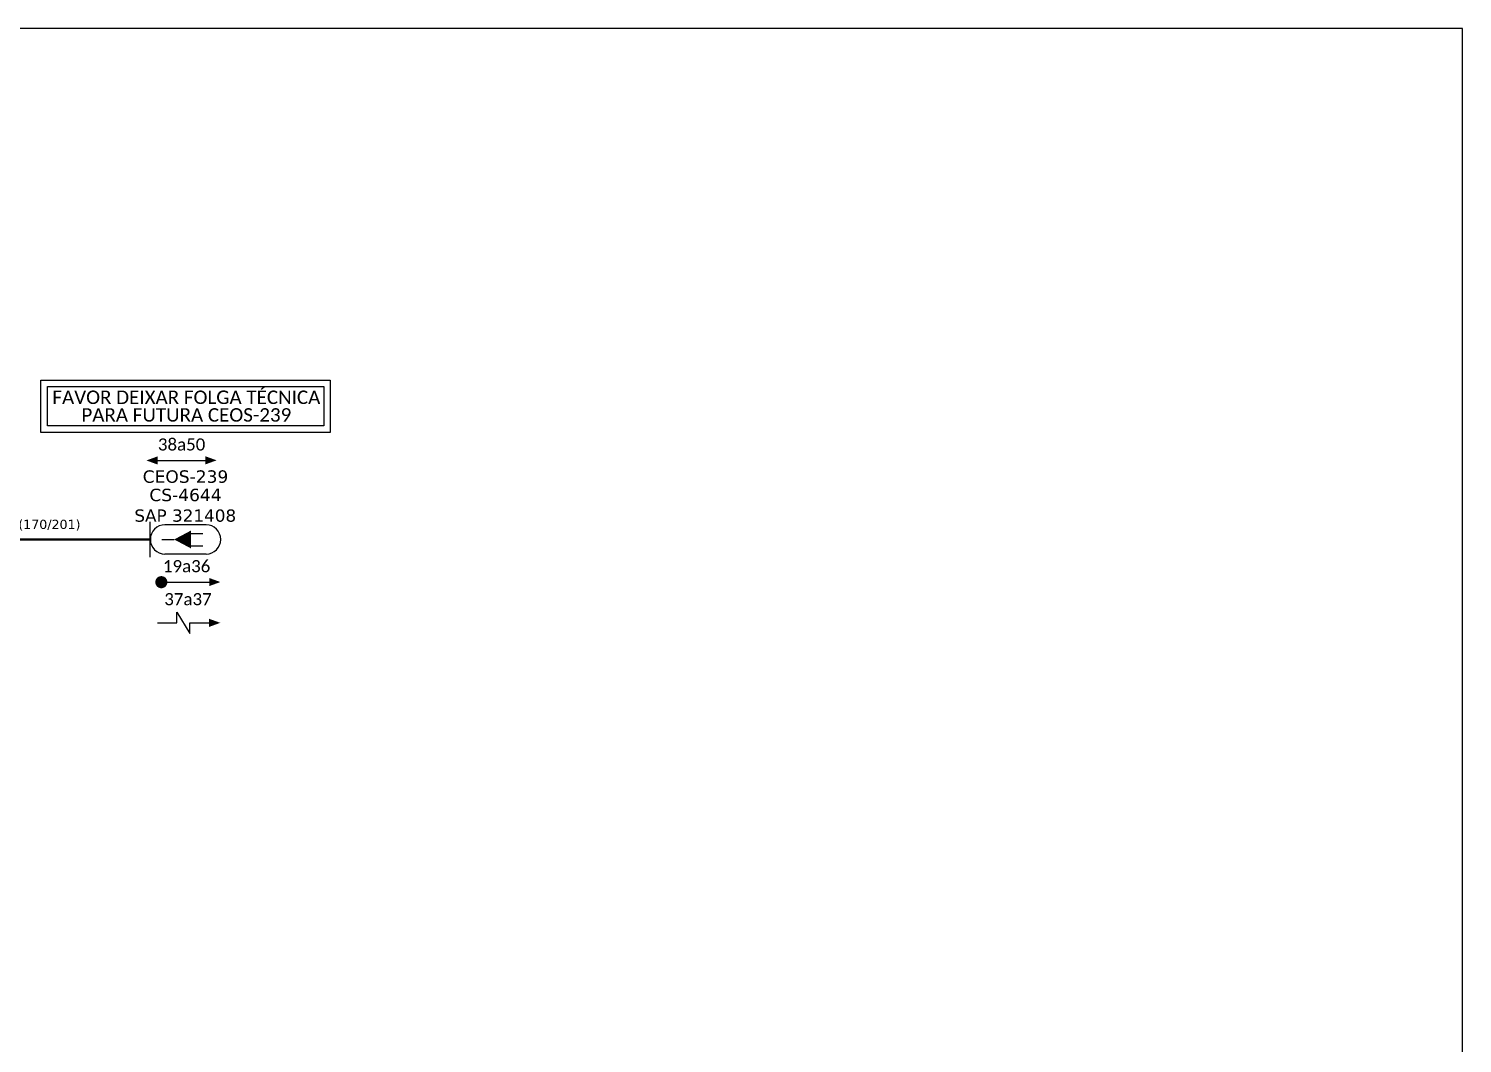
# Model space of a CAD drawing. Header units: inches. Extents: x 38 to 2658, y 14 to 608.
# Drawn here: x 642.4 to 876.5, y 442.6 to 608.3 of the extents above; entities that cross this region are included whole.
import ezdxf
from ezdxf.enums import TextEntityAlignment as Align

# ---------------------------------------------------------------- set-up
doc = ezdxf.new("R2010")
doc.units = ezdxf.units.IN
doc.header["$MEASUREMENT"] = 0
for name, color, linetype in [('20.4-CEOS', 1, 'Continuous'), ('20.5-CABO AÉREO', 1, 'Continuous'), ('SETA', 7, 'Continuous')]:
    doc.layers.add(name, color=color, linetype=linetype)
doc.layers.add('40.1-ETIQUETAS', color=1, linetype='Continuous', lineweight=20)
doc.styles.add('siredit', font='verdana.ttf')

msp = doc.modelspace()

# ---------------------------------------------------------------- linework, layer by layer
msp.add_lwpolyline([(37.9, 14.26), (876.47, 14.26), (876.47, 608.26), (37.9, 608.26), (37.9, 14.26)])
at = {"color": 7, "ltscale": 9e-07}
for points in [[(644.43, 550.88), (691.66, 550.88), (691.66, 542.36), (644.43, 542.36)], [(645.48, 549.83), (690.61, 549.83), (690.61, 543.41), (645.48, 543.41)]]:
    msp.add_lwpolyline(points, close=True, dxfattribs=at)
at = {"color": 7, "const_width": 0.99}
msp.add_lwpolyline([(663.59, 517.9, 1), (664.58, 517.9, 1)], format="xyb", close=True, dxfattribs=at)
at = {"color": 7}
msp.add_lwpolyline([(666.64, 511.26), (666.64, 513.01), (668.73, 509.51), (668.73, 511.26)], dxfattribs=at)
at = {"layer": '20.4-CEOS', "color": 7}
for p, q in [((671.39, 527.27), (664.68, 527.27)), ((671.39, 522.48), (664.68, 522.48))]:
    msp.add_line(p, q, dxfattribs=at)
for points in [[(662.28, 521.99), (662.28, 527.76)], [(664.14, 524.87), (666.18, 524.87)], [(668.83, 525.82), (670.87, 525.82)], [(668.83, 523.83), (670.87, 523.83)]]:
    msp.add_lwpolyline(points, dxfattribs=at)
msp.add_lwpolyline([(666.18, 524.87, 0, 2.95, 0), (668.95, 524.87, 2.95, 2.95, 0)], format="xyseb", dxfattribs=at)
for centre, start, end in [((664.68, 524.87), 90, 270), ((671.39, 524.87), 270, 90)]:
    msp.add_arc(centre, 2.39, start, end, dxfattribs=at)
at = {"layer": '20.5-CABO AÉREO', "color": 7, "ltscale": 50, "const_width": 0.4}
msp.add_lwpolyline([(603.92, 524.87), (662.28, 524.87)], dxfattribs=at)
at = {"layer": 'SETA', "color": 7}
for points in [[(663.47, 537.77), (671.98, 537.77)], [(664.08, 517.9), (672.59, 517.9)], [(663.48, 511.26), (666.64, 511.26)], [(668.73, 511.26), (671.89, 511.26)]]:
    msp.add_lwpolyline(points, dxfattribs=at)
for points in [[(663.47, 538.43), (661.65, 537.77), (663.47, 537.11)], [(671.29, 538.45), (673.11, 537.79), (671.29, 537.13)], [(671.91, 518.58), (673.72, 517.92), (671.91, 517.26)], [(671.89, 511.92), (673.71, 511.26), (671.89, 510.6)]]:
    msp.add_solid(points, dxfattribs=at)

# ---------------------------------------------------------------- texts
at = {"color": 7, "attachment_point": 5}
for s, insert, char_height, width in [('{\\fCalibri|b0|i0|c0|p34;FAVOR DEIXAR FOLGA TÉCNICA}', (668.17, 548.07), 2.2, 46.8706), ('{\\fCalibri|b0|i0|c0|p34;PARA FUTURA CEOS-239}', (668.17, 545.19), 2.2, 46.8706), ('{\\fCalibri|b0|i0|c0|p34;\\C7;38a50}', (667.39, 540.37), 1.98, 25.1052), ('{\\fCalibri|b0|i0|c0|p34;\\C7;19a36}', (668.21, 520.5), 1.98, 25.1052), ('{\\fCalibri|b0|i0|c0|p34;\\C7;37a37}', (668.43, 515.11), 1.98, 25.1052)]:
    msp.add_mtext(s, dxfattribs=dict(at, insert=insert, char_height=char_height, width=width))
at = {"layer": '20.4-CEOS', "color": 7, "style": 'siredit'}
for s, height, p in [('CEOS-239', 2.028, (668.03, 535.14)), ('CS-4644', 2.028, (668.03, 532.14)), ('SAP 321408', 2, (667.99, 528.77))]:
    msp.add_text(s, height=height, dxfattribs=at).set_placement(p, align=Align.MIDDLE_CENTER)
at = {"layer": '40.1-ETIQUETAS', "color": 7, "style": 'siredit'}
msp.add_text('RJ.BOT.F-8.CEOS-239 (170/201)', height=1.5, dxfattribs=at).set_placement((634.56, 527.34), align=Align.MIDDLE_CENTER)

doc.saveas('drawing.dxf')
